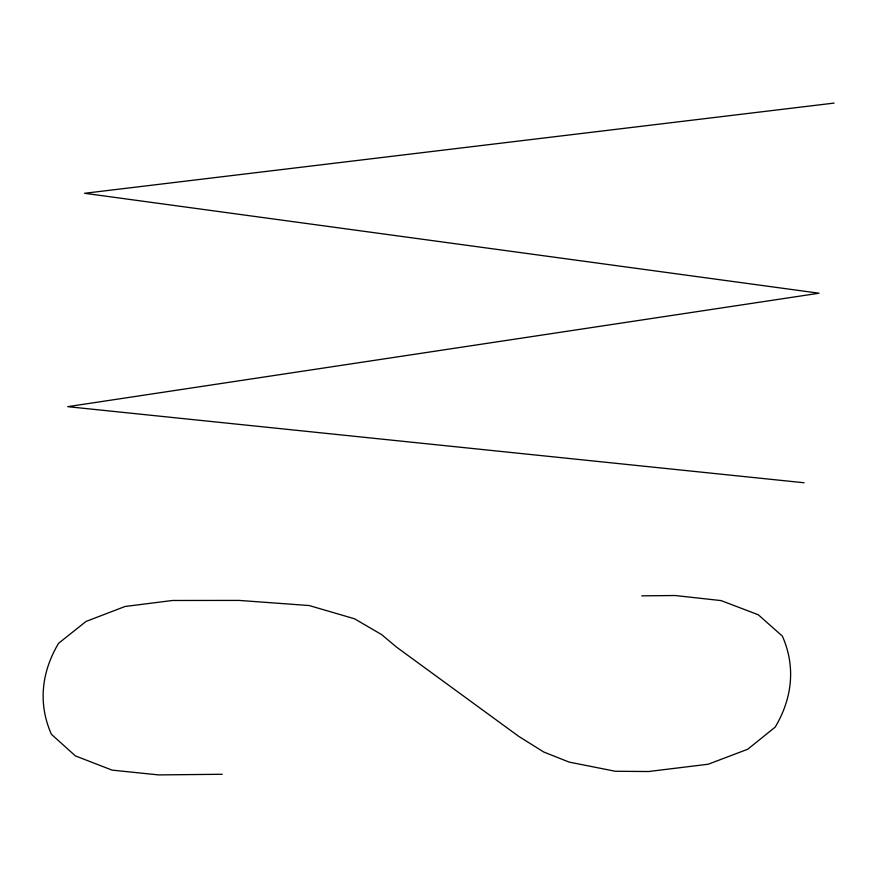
<?xml version="1.0" encoding="UTF-8"?>
<svg xmlns="http://www.w3.org/2000/svg" width="878" height="878" viewBox="0 0 878 878"><rect width="100%" height="100%" fill="white"/><g stroke="black" fill="none" stroke-linecap="round" stroke-linejoin="round"><path stroke-width="1.32" d="M834.1 103.088L84.595 193.292L819.064 293.219L67.716 406.668L804.072 482.757M641.807 595.844L675.127 595.514L721.123 600.596L758.329 614.798L782.364 636.133A274.529 157.853 -3.1 0 1 775.164 727.138L747.694 749.263L708.184 764.233L648.601 771.521L615.335 771.268L569.153 762.104L543.734 752.007L518.744 736.379L396.68 647.229L381.546 634.553L354.547 618.792L309.199 605.546L239.003 600.409L172.417 600.486L125.038 606.489L86.033 621.448L58.585 643.289A274.529 157.853 -3.1 0 0 51.396 734.293L75.398 755.914L112.099 770.127L158.622 774.912L222.222 774.275"/></g></svg>
